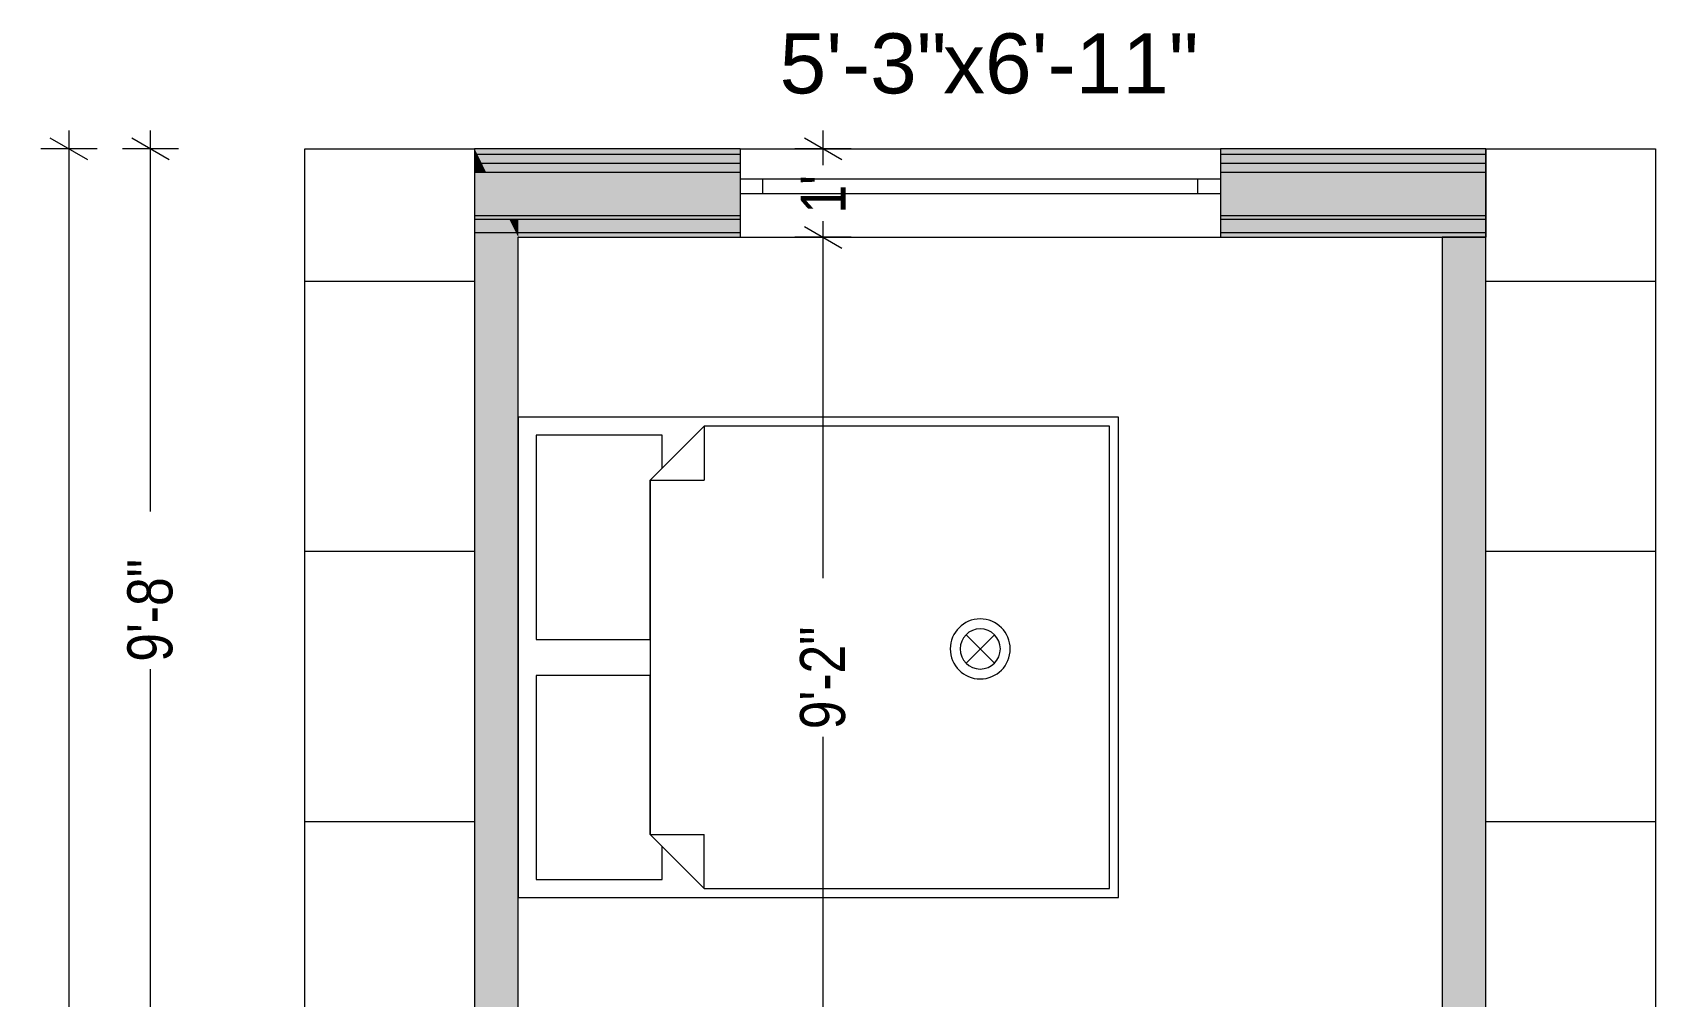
# Model space of a CAD drawing. Header units: millimetres. Extents: x -439715 to -404390, y 28946 to 67850.
# Drawn here: x -430980 to -425572, y 38117 to 41329 of the extents above; entities that cross this region are included whole.
import ezdxf
from ezdxf.enums import TextEntityAlignment as Align

# ---------------------------------------------------------------- set-up
doc = ezdxf.new("R2010")
doc.units = ezdxf.units.MM
doc.header["$MEASUREMENT"] = 0
for name, color, linetype in [('1.VÄLISSEINAD', 7, 'Continuous'), ('2.SISUSTUS', 7, 'Continuous'), ('ARCHICAD Window Markers', 7, 'Continuous'), ('ARCHICAD Windows', 7, 'Continuous'), ('Dimensioning - General', 7, 'Continuous'), ('Interior - Furniture', 7, 'Continuous')]:
    doc.layers.add(name, color=color, linetype=linetype)
for name, color, linetype, lineweight in [('1.VÄLISSEINAD_Pen_No__1', 7, 'Continuous', 13), ('1.VÄLISSEINAD_Pen_No__19', 255, 'Continuous', 0), ('2.SISUSTUS_Pen_No__101', 252, 'Continuous', 13), ('2D Drafting - General_Pen_No__1', 7, 'Continuous', 13), ('ARCHICAD Window Markers_Pen_No__1', 7, 'Continuous', 13), ('ARCHICAD Windows_Pen_No__1', 7, 'Continuous', 13), ('Dimensioning - General_Pen_No__1', 7, 'Continuous', 13), ('Interior - Furniture _Pen_No__2', 8, 'Continuous', 15)]:
    doc.layers.add(name, color=color, linetype=linetype, lineweight=lineweight)
for name, color, linetype, lineweight, true_color in [('1.VÄLISSEINAD_Pen_No__107', 7, 'Continuous', 13, 0xaaaaaa), ('1.VÄLISSEINAD_Pen_No__61', 7, 'Continuous', 20, 0x6a6a6a), ('2D Drafting - General_Pen_No__61', 7, 'Continuous', 20, 0x6a6a6a), ('ARCHICAD Windows_Pen_No__23', 7, 'Continuous', 20, 0xff6600), ('ARCHICAD Windows_Pen_No__3', 7, 'Continuous', 18, 0xff6600)]:
    doc.layers.add(name, color=color, linetype=linetype, lineweight=lineweight, true_color=true_color)
doc.styles.add('GENERATED_STYLE_1', font='arial.ttf')
doc.styles.add('GENERATED_STYLE_2', font='techl___.ttf')
doc.dimstyles.new('GENERATED_STYLE__1', dxfattribs={"dimtxt": 150, "dimasz": 95, "dimexe": 0.18, "dimexo": 0.0625, "dimgap": 0.09, "dimtad": 0, "dimdec": 0, "dimlfac": 0.03937, "dimzin": 0, "dimdsep": 46, "dimlunit": 4, "dimtxsty": 'GENERATED_STYLE_2', "dimblk": 'ARROWHEAD_2', "dimblk1": 'ARROWHEAD_2', "dimblk2": 'ARROWHEAD_2', "dimcen": 0.09, "dimse1": 1, "dimse2": 1, "dimclrd": 7, "dimclre": 7, "dimclrt": 7, "dimadec": 0, "dimazin": 0, "dimtfac": 1, "dimtdec": 4, "dimtmove": 0, "dimatfit": 3, "dimfxl": 1, "dimtolj": 1, "dimtzin": 0, "dimarcsym": 0})
pattern_1 = [(0, (0, 0), (0, 900), [])]

# ---------------------------------------------------------------- blocks, each defined once
blk = doc.blocks.new('Wall_45', base_point=(-429506.7, 40940.9))
at = {"layer": '1.VÄLISSEINAD_Pen_No__107', "linetype": 'Continuous', "lineweight": 13, "true_color": 0xaaaaaa}
for points in [[(-429506.7, 40922.9), (-429497.8, 40922.9), (-429506.7, 40940.9)], [(-429483, 40892.9), (-429497.8, 40922.9), (-429506.7, 40922.9), (-429506.7, 40892.9)], [(-429468.2, 40862.9), (-429483, 40892.9), (-429506.7, 40892.9), (-429506.7, 40862.9)], [(-429396.7, 40717.9), (-429468.2, 40862.9), (-429506.7, 40862.9), (-429506.7, 40717.9)], [(-429390.8, 40705.9), (-429396.7, 40717.9), (-429506.7, 40717.9), (-429506.7, 40705.9)], [(-429368.6, 40660.9), (-429390.8, 40705.9), (-429506.7, 40705.9), (-429506.7, 40660.9)]]:
    blk.add_hatch(color=253, dxfattribs=at).paths.add_polyline_path(points)
at = {"layer": '1.VÄLISSEINAD_Pen_No__61', "linetype": 'Continuous', "lineweight": 20, "true_color": 0x6a6a6a}
for points in [[(-429506.7, 40660.9), (-429506.7, 40646.9), (-429361.7, 40646.9), (-429368.6, 40660.9)], [(-429506.7, 40646.9), (-429506.7, 37705.9), (-429361.7, 37705.9), (-429361.7, 40646.9)]]:
    blk.add_hatch(color=251, dxfattribs=at).paths.add_polyline_path(points)
at = {"layer": '1.VÄLISSEINAD_Pen_No__1', "color": 7, "linetype": 'Continuous', "lineweight": 13}
for p, q in [((-429497.8, 40922.9), (-429506.7, 40922.9)), ((-429483, 40892.9), (-429506.7, 40892.9)), ((-429468.2, 40862.9), (-429506.7, 40862.9)), ((-429396.7, 40717.9), (-429506.7, 40717.9)), ((-429390.8, 40705.9), (-429506.7, 40705.9)), ((-429368.6, 40660.9), (-429506.7, 40660.9))]:
    blk.add_line(p, q, dxfattribs=at)
at = {"layer": '1.VÄLISSEINAD_Pen_No__1', "color": 7, "linetype": 'Continuous', "lineweight": 13, "flags": 128}
for points in [[(-429506.7, 40940.9), (-429506.7, 40922.9)], [(-429506.7, 40922.9), (-429506.7, 40892.9)], [(-429506.7, 40892.9), (-429506.7, 40862.9)], [(-429506.7, 40862.9), (-429506.7, 40717.9)], [(-429506.7, 40717.9), (-429506.7, 40705.9)], [(-429506.7, 40705.9), (-429506.7, 40660.9)]]:
    blk.add_lwpolyline(points, dxfattribs=at)
at = {"layer": '1.VÄLISSEINAD_Pen_No__19', "color": 255, "linetype": 'Continuous', "lineweight": 0, "flags": 128}
for points in [[(-429506.7, 40660.9), (-429506.7, 37999.9)], [(-429361.7, 37705.9), (-429361.7, 40646.9)], [(-429506.7, 37705.9), (-429361.7, 37705.9)]]:
    blk.add_lwpolyline(points, dxfattribs=at)
blk = doc.blocks.new('Wall_46', base_point=(-426137.7, 30784.9))
at = {"layer": '1.VÄLISSEINAD_Pen_No__61', "linetype": 'Continuous', "lineweight": 20, "true_color": 0x6a6a6a}
blk.add_hatch(color=251, dxfattribs=at).paths.add_polyline_path([(-426137.7, 31078.9), (-426137.7, 40646.9), (-426282.7, 40646.9), (-426282.7, 31078.9)])
at = {"layer": '1.VÄLISSEINAD_Pen_No__19', "color": 255, "linetype": 'Continuous', "lineweight": 0, "flags": 128}
for points in [[(-426137.7, 40646.9), (-426282.7, 40646.9)], [(-426282.7, 40646.9), (-426282.7, 37846.9)], [(-426137.7, 31064.9), (-426137.7, 40646.9)]]:
    blk.add_lwpolyline(points, dxfattribs=at)
blk = doc.blocks.new('Window 21_5')
at = {"layer": 'ARCHICAD Windows_Pen_No__1', "color": 7, "linetype": 'Continuous', "lineweight": 13}
for p, q in [((-800, 100), (-800, 82)), ((-800, 82), (-800, 52)), ((800, 100), (800, 82)), ((800, 82), (800, 52)), ((-800, 52), (-800, 22)), ((-800, 22), (-800, 0)), ((-800, 0), (-800, -50)), ((-800, 0), (-800, -50)), ((800, 52), (800, 22)), ((800, 22), (800, 0)), ((800, 0), (800, -50)), ((800, 0), (800, -50)), ((-800, -50), (-800, -123)), ((800, -50), (800, -123)), ((-800, -123), (-800, -135)), ((-800, -135), (-800, -180)), ((800, -123), (800, -135)), ((800, -135), (800, -180)), ((-800, -180), (-800, -194)), ((800, -180), (800, -194))]:
    blk.add_line(p, q, dxfattribs=at)
at = {"layer": 'ARCHICAD Windows_Pen_No__23', "color": 30, "linetype": 'Continuous', "lineweight": 20, "true_color": 0xff6600}
for p, q in [((-800, 0), (-725, 0)), ((-725, 0), (-725, -50)), ((725, -50), (725, 0)), ((725, 0), (800, 0)), ((-725, -50), (-800, -50)), ((800, -50), (725, -50))]:
    blk.add_line(p, q, dxfattribs=at)
at = {"layer": 'ARCHICAD Windows_Pen_No__3', "color": 30, "linetype": 'Continuous', "lineweight": 18, "true_color": 0xff6600}
for p, q in [((-800, 100), (800, 100)), ((-725, 0), (725, 0)), ((725, -50), (-725, -50)), ((-800, -194), (800, -194))]:
    blk.add_line(p, q, dxfattribs=at)
blk = doc.blocks.new('Window Stamp 21')
at = {"layer": 'ARCHICAD Window Markers_Pen_No__1', "color": 7, "lineweight": 13, "style": 'GENERATED_STYLE_1'}
for tag, p in [('DUMMY_261', (123.7, -770.5)), ('DUMMY_260', (668.7, -770.5))]:
    blk.add_attdef(tag, text='', height=200, rotation=180, dxfattribs=at).set_placement(p, align=Align.TOP_LEFT)
blk = doc.blocks.new('Wall_47', base_point=(-426137.7, 40940.9))
at = {"layer": '1.VÄLISSEINAD_Pen_No__107', "linetype": 'Continuous', "lineweight": 13, "true_color": 0xaaaaaa}
for points in [[(-429506.7, 40940.9), (-429497.8, 40922.9), (-428622.2, 40922.9), (-428622.2, 40940.9)], [(-427022.2, 40922.9), (-426137.7, 40922.9), (-426137.7, 40940.9), (-427022.2, 40940.9)], [(-429497.8, 40922.9), (-429483, 40892.9), (-428622.2, 40892.9), (-428622.2, 40922.9)], [(-429483, 40892.9), (-429468.2, 40862.9), (-428622.2, 40862.9), (-428622.2, 40892.9)], [(-426137.7, 40922.9), (-427022.2, 40922.9), (-427022.2, 40892.9), (-426137.7, 40892.9)], [(-426137.7, 40892.9), (-427022.2, 40892.9), (-427022.2, 40862.9), (-426137.7, 40862.9)], [(-429468.2, 40862.9), (-429396.7, 40717.9), (-428622.2, 40717.9), (-428622.2, 40862.9)], [(-426137.7, 40862.9), (-427022.2, 40862.9), (-427022.2, 40717.9), (-426137.7, 40717.9)], [(-429396.7, 40717.9), (-429390.8, 40705.9), (-428622.2, 40705.9), (-428622.2, 40717.9)], [(-429361.7, 40660.9), (-428622.2, 40660.9), (-428622.2, 40705.9), (-429361.7, 40705.9)], [(-426137.7, 40717.9), (-427022.2, 40717.9), (-427022.2, 40705.9), (-426137.7, 40705.9)], [(-427022.2, 40660.9), (-426137.7, 40660.9), (-426137.7, 40705.9), (-427022.2, 40705.9)], [(-428622.2, 40660.9), (-429361.7, 40660.9), (-429361.7, 40646.9), (-428622.2, 40646.9)], [(-426137.7, 40660.9), (-427022.2, 40660.9), (-427022.2, 40646.9), (-426137.7, 40646.9)]]:
    blk.add_hatch(color=253, dxfattribs=at).paths.add_polyline_path(points)
at = {"layer": '1.VÄLISSEINAD_Pen_No__61', "linetype": 'Continuous', "lineweight": 20, "true_color": 0x6a6a6a}
for points in [[(-429361.7, 40705.9), (-429390.8, 40705.9), (-429368.6, 40660.9), (-429361.7, 40660.9)], [(-429368.6, 40660.9), (-429361.7, 40646.9), (-429361.7, 40660.9)]]:
    blk.add_hatch(color=251, dxfattribs=at).paths.add_polyline_path(points)
at = {"layer": '1.VÄLISSEINAD_Pen_No__1', "color": 7, "linetype": 'Continuous', "lineweight": 13}
for p, q in [((-428622.2, 40940.9), (-428622.2, 40922.9)), ((-427022.2, 40940.9), (-427022.2, 40922.9)), ((-428622.2, 40922.9), (-429497.8, 40922.9)), ((-428622.2, 40892.9), (-429483, 40892.9)), ((-428622.2, 40922.9), (-428622.2, 40892.9)), ((-428622.2, 40892.9), (-428622.2, 40862.9)), ((-426137.7, 40922.9), (-427022.2, 40922.9)), ((-427022.2, 40922.9), (-427022.2, 40892.9)), ((-426137.7, 40892.9), (-427022.2, 40892.9)), ((-427022.2, 40892.9), (-427022.2, 40862.9)), ((-428622.2, 40862.9), (-429468.2, 40862.9)), ((-428622.2, 40862.9), (-428622.2, 40840.9)), ((-428622.2, 40840.9), (-428622.2, 40790.9)), ((-426137.7, 40862.9), (-427022.2, 40862.9)), ((-427022.2, 40862.9), (-427022.2, 40840.9)), ((-427022.2, 40840.9), (-427022.2, 40790.9)), ((-428622.2, 40790.9), (-428622.2, 40717.9)), ((-427022.2, 40790.9), (-427022.2, 40717.9)), ((-428622.2, 40717.9), (-429396.7, 40717.9)), ((-429361.7, 40705.9), (-429390.8, 40705.9)), ((-428622.2, 40705.9), (-429361.7, 40705.9)), ((-428622.2, 40717.9), (-428622.2, 40705.9)), ((-428622.2, 40705.9), (-428622.2, 40660.9)), ((-426137.7, 40717.9), (-427022.2, 40717.9)), ((-427022.2, 40717.9), (-427022.2, 40705.9)), ((-426137.7, 40705.9), (-427022.2, 40705.9)), ((-427022.2, 40705.9), (-427022.2, 40660.9)), ((-429361.7, 40660.9), (-429368.6, 40660.9)), ((-428622.2, 40660.9), (-429361.7, 40660.9)), ((-428622.2, 40660.9), (-428622.2, 40646.9)), ((-426137.7, 40660.9), (-427022.2, 40660.9)), ((-427022.2, 40660.9), (-427022.2, 40646.9))]:
    blk.add_line(p, q, dxfattribs=at)
at = {"layer": '1.VÄLISSEINAD_Pen_No__1', "color": 7, "linetype": 'Continuous', "lineweight": 13, "flags": 128}
for points in [[(-428622.2, 40940.9), (-429506.7, 40940.9)], [(-426137.7, 40940.9), (-427022.2, 40940.9)], [(-426137.7, 40940.9), (-426137.7, 40922.9)], [(-426137.7, 40922.9), (-426137.7, 40892.9)], [(-426137.7, 40892.9), (-426137.7, 40862.9)], [(-426137.7, 40862.9), (-426137.7, 40717.9)], [(-426137.7, 40717.9), (-426137.7, 40705.9)], [(-426137.7, 40705.9), (-426137.7, 40660.9)], [(-429361.7, 40646.9), (-428622.2, 40646.9)], [(-427022.2, 40646.9), (-426137.7, 40646.9)], [(-426137.7, 40660.9), (-426137.7, 40646.9)]]:
    blk.add_lwpolyline(points, dxfattribs=at)
at = {"layer": 'ARCHICAD Window Markers', "color": 161, "lineweight": 25, "true_color": 0x40a5ff}
ref = blk.add_blockref('Window Stamp 21', (-427822.2, 40646.9), dxfattribs=dict(at, rotation=180))
ref.add_attrib('DUMMY_260', '5\'-3"', dxfattribs={"layer": 'ARCHICAD Window Markers_Pen_No__1', "color": 7, "lineweight": 13, "height": 200, "rotation": 360, "style": 'GENERATED_STYLE_1'}).set_placement((-428490.8, 41326), align=Align.TOP_LEFT)
ref.add_attrib('DUMMY_261', 'x6\'-11"', dxfattribs={"layer": 'ARCHICAD Window Markers_Pen_No__1', "color": 7, "lineweight": 13, "height": 200, "rotation": 360, "style": 'GENERATED_STYLE_1'}).set_placement((-427945.9, 41326), align=Align.TOP_LEFT)
at = {"layer": 'ARCHICAD Windows', "color": 21, "linetype": 'Continuous', "lineweight": 18, "true_color": 0xff9955, "zscale": 1000}
blk.add_blockref('Window 21_5', (-427822.2, 40840.9), dxfattribs=at)
blk = doc.blocks.new('Bed Double 21')
at = {"layer": '2.SISUSTUS_Pen_No__101', "color": 252, "linetype": 'Continuous', "lineweight": 13}
for p, q in [((1600, 2000), (0, 2000)), ((0, 2000), (0, 0)), ((1600, 0), (1600, 2000)), ((740, 1940), (60, 1940)), ((60, 1940), (60, 1520)), ((740, 1560), (740, 1940)), ((1540, 1940), (860, 1940)), ((860, 1940), (860, 1560)), ((1540, 1520), (1540, 1940)), ((210, 1560), (30, 1380)), ((60, 1520), (170, 1520)), ((170, 1520), (210, 1560)), ((210, 1560), (740, 1560)), ((800, 1560), (210, 1560)), ((210, 1560), (210, 1380)), ((1390, 1560), (800, 1560)), ((860, 1560), (1390, 1560)), ((1390, 1560), (1430, 1520)), ((1570, 1380), (1390, 1560)), ((1390, 1560), (1390, 1380)), ((1430, 1520), (1540, 1520)), ((30, 1380), (30, 30)), ((30, 1380), (210, 1380)), ((1570, 1380), (1390, 1380)), ((1570, 30), (1570, 1380)), ((0, 0), (1600, 0)), ((30, 30), (800, 30)), ((800, 30), (1570, 30))]:
    blk.add_line(p, q, dxfattribs=at)
blk = doc.blocks.new('Push Button with Indicator Lamp 21')
at = {"layer": 'Interior - Furniture _Pen_No__2', "color": 8, "linetype": 'Continuous', "lineweight": 15}
for p, q in [((-47.4, -47.4), (47.4, 47.4)), ((47.4, -47.4), (-47.4, 47.4))]:
    blk.add_line(p, q, dxfattribs=at)
for radius in [100, 67]:
    blk.add_circle((0, 0), radius, dxfattribs=at)
blk = doc.blocks.new('*D317')
at = {"layer": 'Dimensioning - General_Pen_No__1', "color": 7, "linetype": 'Continuous', "lineweight": 13, "transparency": 16777216}
for p, q in [((-430586.8, 40940.9), (-430586.8, 41002)), ((-430493, 40940.9), (-430680.5, 40940.9)), ((-430524.3, 40904.8), (-430649.3, 40977)), ((-430586.8, 39733.1), (-430586.8, 40940.9)), ((-430586.8, 37999.9), (-430586.8, 39207.7)), ((-430649.3, 38036), (-430524.3, 37963.8)), ((-430493, 37999.9), (-430680.5, 37999.9))]:
    blk.add_line(p, q, dxfattribs=at)
at = {"layer": 'Dimensioning - General_Pen_No__1', "color": 7, "lineweight": 13, "transparency": 16777216, "insert": (-430511.8, 39232.6), "char_height": 150, "attachment_point": 7, "rotation": 90, "style": 'GENERATED_STYLE_2'}
blk.add_mtext('\\A1;{\\pql;\\fTechnicLite|b0|i0|c2|p2;9\'-8"}', dxfattribs=at)
blk = doc.blocks.new('ARROWHEAD_2')
at = {"color": 0, "linetype": 'Continuous', "lineweight": 0}
for p, q in [((-0.378, -0.655), (0.378, 0.655)), ((0, 0), (-1, 0))]:
    blk.add_line(p, q, dxfattribs=at)
blk = doc.blocks.new('*D318')
at = {"layer": 'Dimensioning - General_Pen_No__1', "color": 7, "linetype": 'Continuous', "lineweight": 13, "transparency": 16777216}
for p, q in [((-430858.2, 40940.9), (-430858.2, 41002)), ((-430764.4, 40940.9), (-430951.9, 40940.9)), ((-430795.7, 40904.8), (-430920.7, 40977)), ((-430858.2, 36189.6), (-430858.2, 40940.9)), ((-430858.2, 30784.9), (-430858.2, 35536.2)), ((-430764.4, 30784.9), (-430951.9, 30784.9)), ((-430920.7, 30821), (-430795.7, 30748.8)), ((-430858.2, 30723.8), (-430858.2, 30784.9))]:
    blk.add_line(p, q, dxfattribs=at)
at = {"layer": 'Dimensioning - General_Pen_No__1', "color": 7, "lineweight": 13, "transparency": 16777216, "insert": (-430783.2, 35561.1), "char_height": 150, "attachment_point": 7, "rotation": 90, "style": 'GENERATED_STYLE_2'}
blk.add_mtext('\\A1;{\\pql;\\fTechnicLite|b0|i0|c2|p2;33\'-4"}', dxfattribs=at)
blk = doc.blocks.new('*D325')
at = {"layer": 'Dimensioning - General_Pen_No__1', "color": 7, "linetype": 'Continuous', "lineweight": 13, "transparency": 16777216}
for p, q in [((-428408.1, 40683), (-428283.1, 40610.8)), ((-428251.9, 40646.9), (-428439.4, 40646.9)), ((-428345.6, 39511.1), (-428345.6, 40646.9)), ((-428345.6, 37846.9), (-428345.6, 38982.8)), ((-428408.1, 37883), (-428283.1, 37810.8)), ((-428251.9, 37846.9), (-428439.4, 37846.9))]:
    blk.add_line(p, q, dxfattribs=at)
at = {"layer": 'Dimensioning - General_Pen_No__1', "color": 7, "lineweight": 13, "transparency": 16777216, "insert": (-428270.6, 39007.6), "char_height": 150, "attachment_point": 7, "rotation": 90, "style": 'GENERATED_STYLE_2'}
blk.add_mtext('\\A1;{\\pql;\\fTechnicLite|b0|i0|c2|p2;9\'-2"}', dxfattribs=at)
blk = doc.blocks.new('*D326')
at = {"layer": 'Dimensioning - General_Pen_No__1', "color": 7, "linetype": 'Continuous', "lineweight": 13, "transparency": 16777216}
for p, q in [((-428345.6, 40940.9), (-428345.6, 41002)), ((-428251.9, 40940.9), (-428439.4, 40940.9)), ((-428283.1, 40904.8), (-428408.1, 40977)), ((-428345.6, 40887.2), (-428345.6, 40940.9)), ((-428408.1, 40683), (-428283.1, 40610.8)), ((-428345.6, 40646.9), (-428345.6, 40700.7)), ((-428251.9, 40646.9), (-428439.4, 40646.9))]:
    blk.add_line(p, q, dxfattribs=at)
at = {"layer": 'Dimensioning - General_Pen_No__1', "color": 7, "lineweight": 13, "transparency": 16777216, "insert": (-428270.6, 40725.6), "char_height": 150, "attachment_point": 7, "rotation": 90, "style": 'GENERATED_STYLE_2'}
blk.add_mtext("\\A1;{\\pql;\\fTechnicLite|b0|i0|c2|p2;1'}", dxfattribs=at)

msp = doc.modelspace()

# ---------------------------------------------------------------- hatches: boundary and pattern name
at = {"layer": '2D Drafting - General_Pen_No__61', "linetype": 'Continuous', "lineweight": 20, "true_color": 0x6a6a6a}
h = msp.add_hatch(dxfattribs=at)
h.set_pattern_fill('VALTSKATUS_RISTI', color=251, style=0, pattern_type=2)
h.set_pattern_definition(pattern_1)
h.paths.add_polyline_path([(-430072.2, 40940.9), (-429506.7, 40940.9), (-429506.7, 37999.9), (-430072.2, 37999.9)])
h = msp.add_hatch(dxfattribs=at)
h.set_pattern_fill('VALTSKATUS_RISTI', color=251, style=0, pattern_type=2)
h.set_pattern_definition(pattern_1)
h.paths.add_polyline_path([(-426137.7, 30784.9), (-426137.7, 40940.9), (-425572.2, 40940.9), (-425572.2, 30784.9)])

# ---------------------------------------------------------------- linework, layer by layer
at = {"layer": '2D Drafting - General_Pen_No__1', "color": 7, "linetype": 'Continuous', "lineweight": 13, "flags": 128}
for points in [[(-430072.2, 40940.9), (-429506.7, 40940.9), (-429506.7, 37999.9), (-430072.2, 37999.9)], [(-426137.7, 30784.9), (-426137.7, 40940.9), (-425572.2, 40940.9), (-425572.2, 30784.9)]]:
    msp.add_lwpolyline(points, close=True, dxfattribs=at)

# ---------------------------------------------------------------- block references
at = {"layer": '1.VÄLISSEINAD', "color": 7, "lineweight": 35}
msp.add_blockref('Wall_47', (-426137.7, 40940.9), dxfattribs=at)
at = {"layer": '1.VÄLISSEINAD', "color": 255, "lineweight": 0}
for name, p in [('Wall_45', (-429506.7, 40940.9)), ('Wall_46', (-426137.7, 30784.9))]:
    msp.add_blockref(name, p, dxfattribs=at)
at = {"layer": '2.SISUSTUS', "color": 104, "linetype": 'Continuous', "lineweight": 20, "true_color": 0x029e21, "zscale": 1000, "rotation": 90}
msp.add_blockref('Bed Double 21', (-427361.7, 38446.9), dxfattribs=at)
at = {"layer": 'Interior - Furniture', "color": 104, "linetype": 'Continuous', "lineweight": 20, "true_color": 0x029e21, "xscale": -1, "zscale": 1000, "rotation": 90}
msp.add_blockref('Push Button with Indicator Lamp 21', (-427822.2, 39275.2), dxfattribs=at)

# ---------------------------------------------------------------- dimensions: what is measured, and where the dimension line sits
at = {"layer": 'Dimensioning - General', "color": 7, "linetype": 'Continuous', "lineweight": 13}
for base, p1, p2, picture, middle in [((-430858.2, 40940.9), (-430072.2, 30784.9), (-430072.2, 40940.9), '*D318', (-430858.2, 35840.6)), ((-430586.8, 40940.9), (-430072.2, 37999.9), (-429506.7, 40940.9), '*D317', (-430586.8, 39455)), ((-428345.6, 40940.9), (-427822.2, 40646.9), (-427822.2, 40940.9), '*D326', (-428345.6, 40806.7)), ((-428345.6, 40646.9), (-427749.7, 37846.9), (-427822.2, 40646.9), '*D325', (-428345.6, 39230))]:
    dim = msp.add_linear_dim(base=base, p1=p1, p2=p2, angle=90, dimstyle='GENERATED_STYLE__1', dxfattribs=at)
    dim.commit()
    dim.dimension.update_dxf_attribs({"geometry": picture, "text_midpoint": middle, "dimtype": 160, "text_rotation": 90})

doc.saveas('drawing.dxf')
